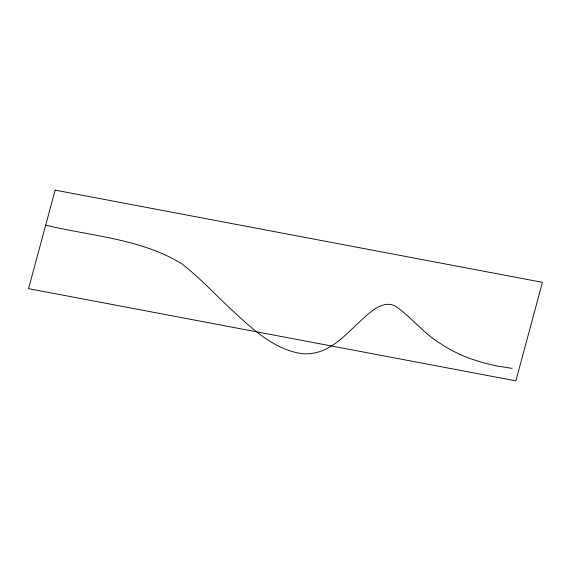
<?xml version="1.0" encoding="UTF-8"?>
<svg xmlns="http://www.w3.org/2000/svg" width="571" height="571" viewBox="0 0 571 571"><rect width="100%" height="100%" fill="white"/><g stroke="black" fill="none" stroke-linecap="round" stroke-linejoin="round"><path stroke-width="0.86" d="M512.08 368.381L496.649 365.947L482.766 362.656L470.333 358.638A143.956 126.748 -5.7 0 1 440.541 343.663C423.953 333.585 411.984 317.833 396.26 306.727C387.866 301.21 377.895 306.142 371.043 311.759C349.766 328.211 332.072 356.639 301.545 353.599C272.895 349.216 251.211 327.711 230.691 308.982C214.66 293.901 199.579 277.699 182.228 264.095C141.522 238.742 91.31 236.151 45.687 225.174M55.151 190.129L28.55 288.662L515.849 380.871L542.45 282.338L55.151 190.129"/></g></svg>
